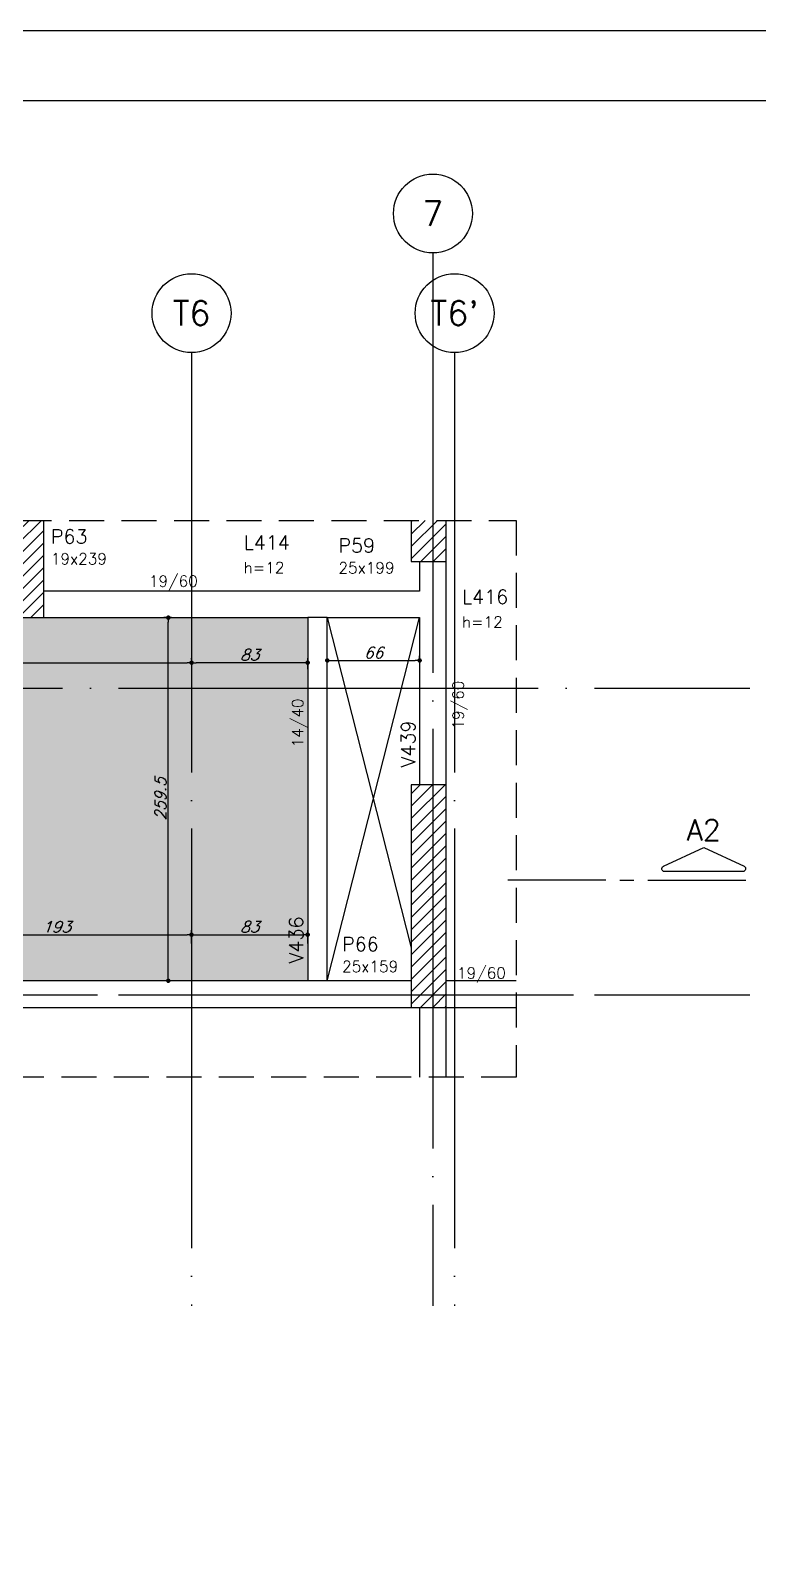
# Model space of a CAD drawing. Extents: x 0 to 6870, y 0 to 4205.
# Drawn here: x 2267 to 2787, y 3111 to 4205 of the extents above; entities that cross this region are included whole.
import ezdxf
from ezdxf.enums import TextEntityAlignment as Align

# ---------------------------------------------------------------- set-up
doc = ezdxf.new("R2010")
doc.units = 0
doc.header["$LTSCALE"] = 50
doc.header["$MEASUREMENT"] = 0
doc.linetypes.add('DASHED', pattern=[0.75, 0.5, -0.25])
doc.linetypes.add('EIXO', pattern=[6.8, 6, -0.4, 0, -0.4])
doc.layers.get('0').update_dxf_attribs({"linetype": 'CONTINUOUS'})
doc.layers.get('DEFPOINTS').update_dxf_attribs({"linetype": 'CONTINUOUS'})
for name, color, linetype in [('242', 3, 'CONTINUOUS'), ('F-AUX-RED', 1, 'CONTINUOUS'), ('F-CORTE-INDICAÇÃO', 4, 'CONTINUOUS'), ('F-COTAS', 106, 'CONTINUOUS'), ('F-DESNIVEL-1', 254, 'CONTINUOUS'), ('F-EIXO', 12, 'EIXO'), ('F-LAJES-DIM', 2, 'CONTINUOUS'), ('F-LAJES-NOME', 4, 'CONTINUOUS'), ('F-MARGEM', 1, 'CONTINUOUS'), ('F-PILARES-DIM', 172, 'CONTINUOUS'), ('F-PILARES-HACH', 174, 'CONTINUOUS'), ('F-PILARES-NOME', 170, 'CONTINUOUS'), ('F-PILARES-S', 170, 'CONTINUOUS'), ('F-TEXTO', 6, 'CONTINUOUS'), ('F-VIGAS', 3, 'CONTINUOUS'), ('F-VIGAS-DIM', 2, 'CONTINUOUS'), ('F-VIGAS-NOME', 4, 'CONTINUOUS'), ('F-VÃO', 1, 'CONTINUOUS')]:
    doc.layers.add(name, color=color, linetype=linetype)
doc.styles.add('CP-TEXT-INCL', font='romans.shx', dxfattribs={"oblique": 20})
doc.styles.add('MCP', font='romans.shx')
doc.styles.add('ROMANS', font='romans.shx')
doc.dimstyles.new('CP-COTAS-50', dxfattribs={"dimscale": 0.64, "dimtxt": 12.5, "dimasz": 5, "dimexe": 5, "dimexo": 5, "dimgap": 2.5, "dimtad": 1, "dimdec": 1, "dimdsep": 46, "dimtxsty": 'CP-TEXT-INCL', "dimblk1": 'DOT', "dimblk2": 'DOT', "dimsah": 1, "dimcen": 9, "dimclrd": 256, "dimclre": 256, "dimclrt": 256, "dimadec": 0, "dimazin": 0, "dimtfac": 1, "dimtdec": 1, "dimtmove": 2, "dimatfit": 3, "dimldrblk": 'DOT', "dimfxl": 5, "dimtolj": 1, "dimarcsym": 0})
pattern_1 = [(45, (324.5, 3531), (-4.419417, 4.419417), [])]

# ---------------------------------------------------------------- blocks, each defined once
blk = doc.blocks.new('*U12')
at = {"layer": 'F-EIXO'}
blk.add_line((0, 0), (1131.4, 0), dxfattribs=at)
at = {"layer": 'F-EIXO', "color": 2, "linetype": 'Continuous'}
blk.add_circle((-28.2, 0), 28.2, dxfattribs=at)
at = {"layer": 'F-TEXTO', "style": 'ROMANS'}
blk.add_attdef('EIXO', text='', height=17.5, dxfattribs=at).set_placement((-28.2, 0), align=Align.MIDDLE_CENTER)
blk = doc.blocks.new('*U9')
at = {"layer": 'F-EIXO'}
blk.add_line((0, 0), (0, -681.2), dxfattribs=at)
at = {"layer": 'F-EIXO', "color": 2, "linetype": 'Continuous'}
blk.add_circle((0, 28.2), 28.2, dxfattribs=at)
at = {"layer": 'F-TEXTO', "style": 'ROMANS'}
blk.add_attdef('EIXO', text='', height=17.5, rotation=360, dxfattribs=at).set_placement((0, 28.2), align=Align.MIDDLE_CENTER)
blk = doc.blocks.new('*U10')
at = {"layer": 'F-EIXO'}
blk.add_line((0, 0), (1131.4, 0), dxfattribs=at)
at = {"layer": 'F-EIXO', "color": 2, "linetype": 'Continuous'}
blk.add_circle((-28.2, 0), 28.2, dxfattribs=at)
at = {"layer": 'F-TEXTO', "style": 'ROMANS'}
blk.add_attdef('EIXO', text='', height=17.5, dxfattribs=at).set_placement((-28.2, 0), align=Align.MIDDLE_CENTER)
blk = doc.blocks.new('*U11')
at = {"layer": 'F-EIXO'}
blk.add_line((0, 0), (0, -752.5), dxfattribs=at)
at = {"layer": 'F-EIXO', "color": 2, "linetype": 'Continuous'}
blk.add_circle((0, 28.2), 28.2, dxfattribs=at)
at = {"layer": 'F-TEXTO', "style": 'ROMANS'}
blk.add_attdef('EIXO', text='', height=17.5, rotation=360, dxfattribs=at).set_placement((0, 28.2), align=Align.MIDDLE_CENTER)
blk = doc.blocks.new('*U17')
at = {"layer": 'F-CORTE-INDICAÇÃO'}
for p, q in [((-100, 0), (-170, 0)), ((-80, 0), (-90, 0)), ((-70, 0), (0, 0))]:
    blk.add_line(p, q, dxfattribs=at)
blk.add_lwpolyline([(-112, 6, 0.802585), (-111.2, 9.8), (-140, 23.3), (-168.8, 9.8, 0.802585), (-168, 6)], format="xyb", close=True, dxfattribs=at)
at = {"layer": 'F-CORTE-INDICAÇÃO', "style": 'ROMANS'}
blk.add_attdef('CORTE', text='', height=15, dxfattribs=at).set_placement((-140, 35.8), align=Align.MIDDLE_CENTER)
at = {"layer": 'F-CORTE-INDICAÇÃO', "color": 2, "style": 'ROMANS'}
blk.add_attdef('FOLHA', text='', height=12, dxfattribs=at).set_placement((-140, -10), align=Align.MIDDLE_CENTER)
blk = doc.blocks.new('A0-1L')
at = {"layer": 'F-MARGEM', "color": 2}
blk.add_line((0, 84.1), (137.4, 84.1), dxfattribs=at)
blk.add_lwpolyline([(0, 84.1), (137.4, 84.1), (137.4, 0), (0, 0)], close=True, dxfattribs=at)
at = {"layer": 'F-MARGEM', "color": 7}
blk.add_lwpolyline([(2.5, 83.1), (136.4, 83.1), (136.4, 1), (2.5, 1)], close=True, dxfattribs=at)
blk = doc.blocks.new('_DOT')
at = {"color": 0, "linetype": 'ByBlock'}
blk.add_line((-0.5, 0), (-1, 0), dxfattribs=at)
at = {"color": 0, "linetype": 'ByBlock', "const_width": 0.5}
blk.add_lwpolyline([(-0.25, 0, 1), (0.25, 0, 1)], format="xyb", close=True, dxfattribs=at)
blk = doc.blocks.new('*D76')
at = {"layer": 'DEFPOINTS', "color": 0, "linetype": 'Continuous', "transparency": 16777216}
for p in [(2382, 3558.9), (2189, 3550.6), (2382, 3550.6)]:
    blk.add_point(p, dxfattribs=at)
at = {"layer": 'F-COTAS', "linetype": 'Continuous', "lineweight": -2, "transparency": 16777216}
for p, q in [((2189, 3556.8), (2189, 3562.1)), ((2192.2, 3558.9), (2378.8, 3558.9)), ((2382, 3556.8), (2382, 3562.1))]:
    blk.add_line(p, q, dxfattribs=at)
at = {"layer": 'F-COTAS', "linetype": 'Continuous', "lineweight": -2, "transparency": 16777216, "xscale": 3.2, "yscale": 3.2, "zscale": 3.2, "rotation": 180}
blk.add_blockref('_DOT', (2189, 3558.9), dxfattribs=at)
at = {"layer": 'F-COTAS', "linetype": 'Continuous', "lineweight": -2, "transparency": 16777216, "xscale": 3.2, "yscale": 3.2, "zscale": 3.2}
blk.add_blockref('_DOT', (2382, 3558.9), dxfattribs=at)
at = {"layer": 'F-COTAS', "linetype": 'Continuous', "transparency": 16777216, "insert": (2285.5, 3564.5), "char_height": 8, "attachment_point": 5, "style": 'CP-TEXT-INCL'}
blk.add_mtext('\\A1;193', dxfattribs=at)
blk = doc.blocks.new('*D80')
at = {"layer": 'DEFPOINTS', "color": 0, "linetype": 'Continuous', "transparency": 16777216}
for p in [(2465, 3558.9), (2382, 3549.5), (2465, 3549.5)]:
    blk.add_point(p, dxfattribs=at)
at = {"layer": 'F-COTAS', "linetype": 'Continuous', "lineweight": -2, "transparency": 16777216}
for p, q in [((2382, 3552.7), (2382, 3562.1)), ((2385.2, 3558.9), (2461.8, 3558.9)), ((2465, 3552.7), (2465, 3562.1))]:
    blk.add_line(p, q, dxfattribs=at)
at = {"layer": 'F-COTAS', "linetype": 'Continuous', "lineweight": -2, "transparency": 16777216, "xscale": 3.2, "yscale": 3.2, "zscale": 3.2, "rotation": 180}
blk.add_blockref('_DOT', (2382, 3558.9), dxfattribs=at)
at = {"layer": 'F-COTAS', "linetype": 'Continuous', "lineweight": -2, "transparency": 16777216, "xscale": 3.2, "yscale": 3.2, "zscale": 3.2}
blk.add_blockref('_DOT', (2465, 3558.9), dxfattribs=at)
at = {"layer": 'F-COTAS', "linetype": 'Continuous', "transparency": 16777216, "insert": (2423.5, 3564.5), "char_height": 8, "attachment_point": 5, "style": 'CP-TEXT-INCL'}
blk.add_mtext('\\A1;83', dxfattribs=at)
blk = doc.blocks.new('*D81')
at = {"layer": 'DEFPOINTS', "color": 0, "linetype": 'Continuous', "transparency": 16777216}
for p in [(2365.4, 3785.5), (2370.8, 3785.5), (2366.6, 3526)]:
    blk.add_point(p, dxfattribs=at)
at = {"layer": 'F-COTAS', "linetype": 'Continuous', "lineweight": -2, "transparency": 16777216}
for p, q in [((2367.6, 3785.5), (2362.2, 3785.5)), ((2365.4, 3529.2), (2365.4, 3782.3)), ((2363.4, 3526), (2362.2, 3526))]:
    blk.add_line(p, q, dxfattribs=at)
at = {"layer": 'F-COTAS', "linetype": 'Continuous', "lineweight": -2, "transparency": 16777216, "xscale": 3.2, "yscale": 3.2, "zscale": 3.2}
for p, rotation in [((2365.4, 3785.5), 90), ((2365.4, 3526), 270)]:
    blk.add_blockref('_DOT', p, dxfattribs=dict(at, rotation=rotation))
at = {"layer": 'F-COTAS', "linetype": 'Continuous', "transparency": 16777216, "insert": (2359.8, 3655.8), "char_height": 8, "attachment_point": 5, "rotation": 90, "style": 'CP-TEXT-INCL'}
blk.add_mtext('\\A1;259.5', dxfattribs=at)
blk = doc.blocks.new('*D82')
at = {"layer": 'DEFPOINTS', "color": 0, "linetype": 'Continuous', "transparency": 16777216}
for p in [(2382, 3753.3), (2382, 3752.5), (2099, 3745.4)]:
    blk.add_point(p, dxfattribs=at)
at = {"layer": 'F-COTAS', "linetype": 'Continuous', "lineweight": -2, "transparency": 16777216}
for p, q in [((2099, 3748.6), (2099, 3756.5)), ((2102.2, 3753.3), (2378.8, 3753.3)), ((2382, 3755.7), (2382, 3756.5))]:
    blk.add_line(p, q, dxfattribs=at)
at = {"layer": 'F-COTAS', "linetype": 'Continuous', "lineweight": -2, "transparency": 16777216, "xscale": 3.2, "yscale": 3.2, "zscale": 3.2, "rotation": 180}
blk.add_blockref('_DOT', (2099, 3753.3), dxfattribs=at)
at = {"layer": 'F-COTAS', "linetype": 'Continuous', "lineweight": -2, "transparency": 16777216, "xscale": 3.2, "yscale": 3.2, "zscale": 3.2}
blk.add_blockref('_DOT', (2382, 3753.3), dxfattribs=at)
at = {"layer": 'F-COTAS', "linetype": 'Continuous', "transparency": 16777216, "insert": (2240.5, 3758.9), "char_height": 8, "attachment_point": 5, "style": 'CP-TEXT-INCL'}
blk.add_mtext('\\A1;283', dxfattribs=at)
blk = doc.blocks.new('*D83')
at = {"layer": 'DEFPOINTS', "color": 0, "linetype": 'Continuous', "transparency": 16777216}
for p in [(2545, 3754.9), (2479, 3751.7), (2545, 3751.7)]:
    blk.add_point(p, dxfattribs=at)
at = {"layer": 'F-COTAS', "linetype": 'Continuous', "lineweight": -2, "transparency": 16777216}
for p, q in [((2479, 3754.9), (2479, 3758.1)), ((2482.2, 3754.9), (2541.8, 3754.9)), ((2545, 3754.9), (2545, 3758.1))]:
    blk.add_line(p, q, dxfattribs=at)
at = {"layer": 'F-COTAS', "linetype": 'Continuous', "lineweight": -2, "transparency": 16777216, "xscale": 3.2, "yscale": 3.2, "zscale": 3.2, "rotation": 180}
blk.add_blockref('_DOT', (2479, 3754.9), dxfattribs=at)
at = {"layer": 'F-COTAS', "linetype": 'Continuous', "lineweight": -2, "transparency": 16777216, "xscale": 3.2, "yscale": 3.2, "zscale": 3.2}
blk.add_blockref('_DOT', (2545, 3754.9), dxfattribs=at)
at = {"layer": 'F-COTAS', "linetype": 'Continuous', "transparency": 16777216, "insert": (2512, 3760.5), "char_height": 8, "attachment_point": 5, "style": 'CP-TEXT-INCL'}
blk.add_mtext('\\A1;66', dxfattribs=at)
blk = doc.blocks.new('*D233')
at = {"layer": 'DEFPOINTS', "color": 0, "linetype": 'Continuous', "transparency": 16777216}
for p in [(2382, 3753.3), (2382, 3752.5), (2465, 3745.4)]:
    blk.add_point(p, dxfattribs=at)
at = {"layer": 'F-COTAS', "linetype": 'Continuous', "lineweight": -2, "transparency": 16777216}
for p, q in [((2382, 3755.7), (2382, 3756.5)), ((2461.8, 3753.3), (2385.2, 3753.3)), ((2465, 3748.6), (2465, 3756.5))]:
    blk.add_line(p, q, dxfattribs=at)
at = {"layer": 'F-COTAS', "linetype": 'Continuous', "lineweight": -2, "transparency": 16777216, "xscale": 3.2, "yscale": 3.2, "zscale": 3.2}
for p, rotation in [((2382, 3753.3), 180.0000000000024), ((2465, 3753.3), 2.318145675417327e-12)]:
    blk.add_blockref('_DOT', p, dxfattribs=dict(at, rotation=rotation))
at = {"layer": 'F-COTAS', "linetype": 'Continuous', "transparency": 16777216, "insert": (2423.5, 3758.9), "char_height": 8, "attachment_point": 5, "style": 'CP-TEXT-INCL'}
blk.add_mtext('\\A1;83', dxfattribs=at)

msp = doc.modelspace()

# ---------------------------------------------------------------- hatches: boundary and pattern name
at = {"layer": 'F-DESNIVEL-1', "linetype": 'Continuous'}
h = msp.add_hatch(color=256, dxfattribs=at)
h.dxf.hatch_style = 1
h.paths.add_polyline_path([(2099, 3785.5), (2099, 3662.5), (2189, 3662.5), (2189, 3526), (2465, 3526), (2465, 3662.5), (2465, 3785.5)])
at = {"layer": 'F-PILARES-HACH', "linetype": 'Continuous'}
h = msp.add_hatch(dxfattribs=at)
h.set_pattern_fill('ANSI31', color=256, scale=50, style=0)
h.set_pattern_definition(pattern_1)
h.paths.add_polyline_path([(2276.5, 3855), (2257.5, 3855), (2257.5, 3785.5), (2276.5, 3785.5)])
h = msp.add_hatch(dxfattribs=at)
h.set_pattern_fill('ANSI31', color=256, scale=50, style=0)
h.set_pattern_definition(pattern_1)
h.paths.add_polyline_path([(2564, 3855), (2539, 3855), (2539, 3825.5), (2564, 3825.5)])
h = msp.add_hatch(dxfattribs=at)
h.set_pattern_fill('ANSI31', color=256, scale=50, style=0)
h.set_pattern_definition(pattern_1)
h.paths.add_polyline_path([(2539, 3507), (2564, 3507), (2564, 3666), (2539, 3666)], flags=16)

# ---------------------------------------------------------------- linework, layer by layer
at = {"layer": '242', "linetype": 'Continuous'}
msp.add_line((2551.5, 3586.5), (2551.5, 3586.5), dxfattribs=at)
at = {"layer": 'F-AUX-RED', "color": 1, "linetype": 'DASHED'}
msp.add_lwpolyline([(1769.5, 3457), (1769.5, 3855), (2614, 3855), (2614, 3457), (1769.5, 3457)], dxfattribs=at)
at = {"layer": 'F-EIXO'}
msp.add_line((1674.79, 3516), (2780.96, 3516), dxfattribs=at)
at = {"layer": 'F-PILARES-S', "linetype": 'Continuous'}
for points in [[(2257.5, 3785.5), (2276.5, 3785.5), (2276.5, 3855)], [(2539, 3825.5), (2564, 3825.5), (2564, 3855)], [(2539, 3855), (2539, 3825.5)], [(2539, 3507), (2564, 3507), (2564, 3666), (2539, 3666), (2539, 3507)]]:
    msp.add_lwpolyline(points, dxfattribs=at)
at = {"layer": 'F-VIGAS'}
for points in [[(2545, 3825.5), (2545, 3804.5)], [(2564, 3795), (2564, 3825.5)], [(2472, 3804.5), (2276.5, 3804.5)], [(2545, 3804.5), (2472, 3804.5)], [(2276.5, 3785.5), (2465, 3785.5)], [(2465, 3785.5), (2465, 3526)], [(2479, 3785.5), (2465, 3785.5)], [(2479, 3785.5), (2545, 3785.5)], [(2479, 3526), (2479, 3785.5)], [(2545, 3785.5), (2545, 3666)], [(2564, 3666), (2564, 3795)], [(2465, 3526), (1838.5, 3526)], [(2479, 3526), (2465, 3526)], [(2539, 3526), (2479, 3526)], [(2614, 3526), (2564, 3526)], [(1838.5, 3507), (2472, 3507)], [(2472, 3507), (2539, 3507)], [(2545, 3507), (2545, 3457)], [(2564, 3507), (2614, 3507)], [(2564, 3457), (2564, 3507)]]:
    msp.add_lwpolyline(points, dxfattribs=at)
at = {"layer": 'F-VÃO'}
for p, q in [((2479, 3526), (2545, 3785.5)), ((2479, 3785.5), (2539, 3549.59))]:
    msp.add_line(p, q, dxfattribs=at)

# ---------------------------------------------------------------- block references
at = {"layer": 'F-CORTE-INDICAÇÃO', "linetype": 'Continuous'}
ref = msp.add_blockref('*U17', (2608.01, 3597.99), dxfattribs=dict(at, xscale=-1))
ref.add_attrib('CORTE', 'A2', dxfattribs={"height": 15, "style": 'ROMANS'}).set_placement((2748.01, 3633.75), align=Align.MIDDLE_CENTER)
at = {"layer": 'F-EIXO', "linetype": 'Continuous'}
for name, p, values in [('*U11', (2554.5, 4046.13), {'EIXO': '7'}), ('*U9', (2382, 3974.89), {'EIXO': 'T6'}), ('*U9', (2570, 3974.89), {'EIXO': "T6'"}), ('*U10', (1649.61, 3735), {'EIXO': 'TE'}), ('*U12', (1649.61, 3516), {'EIXO': 'C'})]:
    msp.add_blockref(name, p, dxfattribs=at).add_auto_attribs(values)
at = {"layer": 'F-MARGEM', "xscale": 50, "yscale": 50, "zscale": 50}
msp.add_blockref('A0-1L', (0, 0), dxfattribs=at)

# ---------------------------------------------------------------- texts
at = {"layer": 'F-LAJES-DIM', "linetype": 'Continuous', "style": 'MCP'}
for p in [(2419.23, 3817.17), (2575.27, 3778.42)]:
    msp.add_text('h=12', height=8, dxfattribs=at).set_placement(p)
at = {"layer": 'F-LAJES-NOME', "linetype": 'Continuous', "style": 'MCP'}
for s, p in [('L414', (2419.23, 3834.17)), ('L416', (2575.27, 3795.42))]:
    msp.add_text(s, height=10, dxfattribs=at).set_placement(p)
at = {"layer": 'F-PILARES-DIM', "linetype": 'Continuous', "style": 'MCP'}
for s, p in [('19x239', (2281.44, 3823.57)), ('25x199', (2486.99, 3817.08)), ('25x159', (2489.58, 3532.2))]:
    msp.add_text(s, height=8, dxfattribs=at).set_placement(p)
at = {"layer": 'F-PILARES-NOME', "linetype": 'Continuous', "style": 'MCP'}
for s, p in [('P63', (2281.44, 3838.57)), ('P59', (2486.99, 3832.08)), ('P66', (2489.58, 3547.2))]:
    msp.add_text(s, height=10, dxfattribs=at).set_placement(p)
at = {"layer": 'F-VIGAS-DIM', "linetype": 'Continuous', "style": 'MCP'}
for p in [(2351.5, 3807.63), (2571.65, 3527.54)]:
    msp.add_text('19/60', height=8, dxfattribs=at).set_placement(p)
for s, p in [('19/60', (2576.5, 3705.5)), ('14/40', (2461.88, 3692.74))]:
    msp.add_text(s, height=8, rotation=90, dxfattribs=at).set_placement(p)
at = {"layer": 'F-VIGAS-NOME', "linetype": 'Continuous', "style": 'MCP'}
for s, p in [('V439', (2541.88, 3678.5)), ('V436', (2461.88, 3538.5))]:
    msp.add_text(s, height=10, rotation=90, dxfattribs=at).set_placement(p)

# ---------------------------------------------------------------- dimensions: what is measured, and where the dimension line sits
at = {"layer": 'F-COTAS', "linetype": 'Continuous'}
for base, p1, p2, angle, picture, middle in [((2365.43, 3785.5), (2366.63, 3526), (2370.75, 3785.5), 90, '*D81', (2359.83, 3655.75)), ((2382, 3753.26), (2465, 3745.44), (2382, 3752.49), 180, '*D233', (2423.5, 3758.86))]:
    dim = msp.add_linear_dim(base=base, p1=p1, p2=p2, angle=angle, dimstyle='CP-COTAS-50', dxfattribs=at)
    dim.commit()
    dim.dimension.update_dxf_attribs({"geometry": picture, "text_midpoint": middle})
for base, p1, p2, picture, middle in [((2382, 3753.26), (2099, 3745.44), (2382, 3752.49), '*D82', (2240.5, 3758.86)), ((2545, 3754.86), (2479, 3751.66), (2545, 3751.66), '*D83', (2512, 3760.46)), ((2465, 3558.87), (2382, 3549.5), (2465, 3549.5), '*D80', (2423.5, 3564.47))]:
    dim = msp.add_linear_dim(base=base, p1=p1, p2=p2, dimstyle='CP-COTAS-50', dxfattribs=at)
    dim.commit()
    dim.dimension.update_dxf_attribs({"geometry": picture, "text_midpoint": middle})
dim = msp.add_linear_dim(base=(2382, 3558.87), p1=(2189, 3550.65), p2=(2382, 3550.65), dimstyle='CP-COTAS-50', override={"dimfxl": 3.28084, "dimfxlon": 1, "dimarcsym": 2}, dxfattribs=at)
dim.commit()
dim.dimension.update_dxf_attribs({"geometry": '*D76', "text_midpoint": (2285.5, 3564.47)})

doc.saveas('drawing.dxf')
